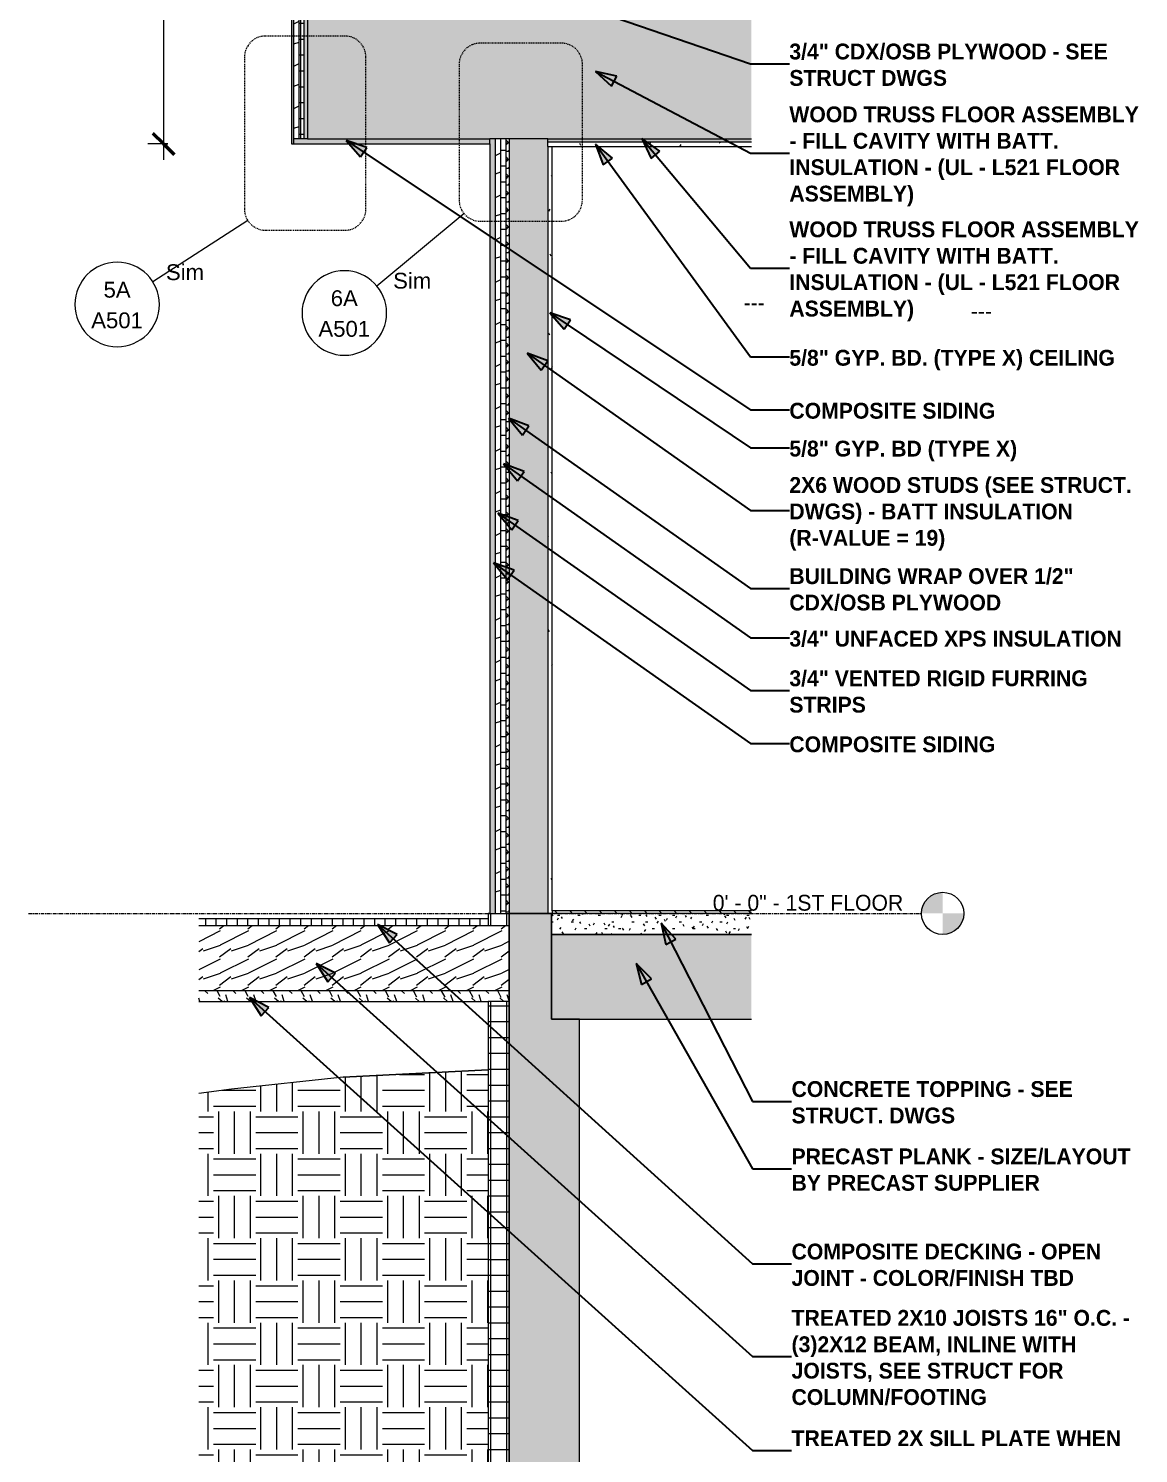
# Model space of a CAD drawing. Header units: inches. Extents: x 9847 to 10833, y -183 to 465.
# Drawn here: x 10674.9 to 10832.6, y -76.7 to 125.6 of the extents above; entities that cross this region are included whole.
import ezdxf

# ---------------------------------------------------------------- set-up
doc = ezdxf.new("R2010")
doc.units = ezdxf.units.IN
doc.header["$MEASUREMENT"] = 0
doc.linetypes.add('Dash Dot 3_16_', pattern=[0.3125, 0.1875, -0.0625, 0, -0.0625])
doc.linetypes.add('Grid Line 1_2_', pattern=[0.875, 0.5, -0.125, 0.125, -0.125])
for name, color, linetype, lineweight in [('0-4', 90, 'Continuous', 5), ('A-ANNO-DIMS', 211, 'Continuous', 9), ('A-ANNO-DIMS-24', 211, 'Continuous', 9), ('A-ANNO-SYMB', 150, 'Continuous', 9), ('A-ANNO-SYMB-1', 150, 'Dash Dot 3_16_', 9), ('A-CLNG-1', 23, 'Continuous', 18), ('A-CLNG-2', 13, 'Continuous', 9), ('A-CLNG-4', 251, 'Continuous', 5), ('A-CLNG-PATT-1', 252, 'Continuous', 9), ('A-FLOR-3', 192, 'Continuous', 9), ('A-FLOR-LEVL', 51, 'Continuous', 9), ('A-FLOR-LEVL-1', 51, 'Grid Line 1_2_', 9), ('A-FLOR-MCUT-1', 51, 'Continuous', 9), ('A-FLOR-PATT-1', 252, 'Continuous', 9), ('A-WALL-1', 251, 'Continuous', 5), ('A-WALL-2', 23, 'Continuous', 18), ('A-WALL-5', 113, 'Continuous', 9), ('A-WALL-PATT-2', 252, 'Continuous', 9), ('C-TOPO', 7, 'Continuous', 9), ('C-TOPO-1', 252, 'Continuous', 9), ('C-TOPO-2', 55, 'Continuous', 9), ('G-ANNO-TEXT', 231, 'Continuous', 30), ('G-ANNO-TEXT-1', 231, 'Continuous', 9), ('S-BEAM-3', 7, 'Continuous', 9), ('S-BEAM-6', 90, 'Continuous', 5), ('S-FNDN-2', 7, 'Continuous', 9), ('S-FNDN-3', 252, 'Continuous', 9), ('S-FNDN-5', 32, 'Continuous', 9)]:
    doc.layers.add(name, color=color, linetype=linetype, lineweight=lineweight)
doc.styles.add('Arial', font='arial.ttf', dxfattribs={"height": 2.25})
doc.styles.add('Century Gothic', font='ufonts.com_century-gothic.ttf', dxfattribs={"height": 2.25})
doc.styles.add('Century Gothic_B', font='GOTHICB.TTF', dxfattribs={"height": 2.25})
doc.dimstyles.new('OD__1_4__Tol__', dxfattribs={"dimscale": 12, "dimtxt": 2.349379, "dimasz": 0.25, "dimexe": 0.1875, "dimexo": 0.125, "dimgap": 0.03125, "dimtad": 1, "dimrnd": 0.25, "dimzin": 1, "dimdsep": 46, "dimlunit": 4, "dimtxsty": 'Century Gothic', "dimblk1": 'OBLIQUE', "dimblk2": 'OBLIQUE', "dimsah": 1, "dimcen": 0.09, "dimdle": 0.1875, "dimazin": 0, "dimtfac": 1, "dimtdec": 4, "dimtix": 1, "dimtmove": 0, "dimatfit": 3, "dimfxl": 1, "dimtvp": 1, "dimtfill": 1, "dimfrac": 2, "dimtolj": 1, "dimtzin": 0, "dimarcsym": 2})
pattern_1 = [(0, (-10964.796, 146.633), (6, 6), [6, -6]), (0, (-10964.796, 148.883), (6, 6), [6, -6]), (0, (-10964.796, 151.133), (6, 6), [6, -6]), (90, (-10964.046, 151.883), (-6, 6), [6, -6]), (90, (-10961.796, 151.883), (-6, 6), [6, -6]), (90, (-10959.546, 151.883), (-6, 6), [6, -6])]
pattern_2 = [(50, (-10964.796, 146.633), (6.885997, -0.602097), [0.72, -7.92]), (355, (-10964.796, 146.633), (-1.331756, 7.220547), [0.576, -6.336]), (100.451, (-10964.222, 146.583), (5.55363, 6.61819), [0.612, -6.731]), (46.184, (-10964.796, 148.553), (10.24564, -1.588925), [1.08, -11.88]), (96.636, (-10963.942, 148.421), (8.97244, 9.35152), [0.918, -10.096]), (351.184, (-10964.796, 148.553), (8.9732, 9.35123), [0.864, -9.504]), (21, (-10963.836, 148.073), (5.730726, -3.865003), [0.72, -7.92]), (326, (-10963.836, 148.073), (2.33581, 6.96088), [0.576, -6.336]), (71.451, (-10963.358, 147.751), (8.065876, 3.095948), [0.612, -6.731]), (37.5, (-10964.796, 146.633), (0.116866, 3.1954784), [0.317, -5.942, 0.317, -6.115, -6.36]), (37.5, (-10964.796, 146.633), (0.116866, 3.1954784), [-12.691, 0.317, -6.043]), (7.5, (-10964.796, 146.633), (2.52543, 3.786025), [0.317, -3.35, 0.317, -5.798, -2.424]), (7.5, (-10964.796, 146.633), (2.52543, 3.786025), [-9.782, 0.317, -2.107]), (327.5, (-10966.936, 146.633), (5.1243685, -0.216176), [0.317, -2.083, 0.317, -7.171, -9.936]), (327.5, (-10966.936, 146.633), (5.1243685, -0.216176), [-9.888, 0.317, -9.619]), (317.5, (-10967.896, 146.633), (5.598326, 0.96141), [0.317, -2.803, 0.317, -4.656, -7.056]), (317.5, (-10967.896, 146.633), (5.598326, 0.96141), [-8.093, 0.317, -6.739])]
pattern_3 = [(161.57, (11865.73515, 146.753), (-0.960383694, -0.00039918), [0, -6.83, 0.758, 0]), (18.43, (11865.49515, 146.753), (-0.960383694, 0.00039918), [0, -6.83, 0.758, 0]), (108.43, (11865.73515, 146.753), (0.47951018, -2.4005264), [2.276, -5.312]), (71.57, (11865.49515, 146.753), (0.47951018, 2.4005264), [2.276, -5.312])]
pattern_4 = [(216.87, (11868.0151, 152.633), (17.9999786, 12.0000322), [3, -27]), (206.565, (11871.6151, 150.833), (-6.00027, -5.999812), [6.708, -6.708]), (198.435, (11871.6151, 147.833), (-12.000522, -5.9998), [3.795, -15.179])]
pattern_5 = [(0, (11865.6151, 146.633), (0, 2.25), []), (90, (11865.6151, 146.633), (-2.25, 1e-16), [])]
pattern_6 = [(0, (11865.6151, 146.633), (0, 1.2), []), (315, (11865.61515, 146.633), (1.1992531, 0), [1.696, -1.696]), (45, (11865.61515, 146.633), (1.1992531, 0), [1.696, -1.696])]
pattern_7 = [(0, (11865.6151, 146.633), (7.68, 1.92), [0.317, -5.443, 0.317, -5.443, -30.72]), (0, (11865.6151, 146.633), (7.68, 1.92), [-11.52, 0.317, -11.203, 0.317, -5.443, -13.44]), (0, (11865.6151, 146.633), (7.68, 1.92), [-28.8, 0.317, -3.523, 0.317, -9.283]), (120, (11868.4951, 147.593), (-5.5027688, 5.691075), [0.317, -5.443, 0.317, -5.443, -30.72]), (120, (11868.4951, 147.593), (-5.5027688, 5.691075), [-11.52, 0.317, -11.203, 0.317, -5.443, -13.44]), (120, (11868.4951, 147.593), (-5.5027688, 5.691075), [-28.8, 0.317, -3.523, 0.317, -9.283]), (240, (11869.4551, 151.433), (-2.1772312, -7.611075), [0.317, -5.443, 0.317, -5.443, -30.72]), (240, (11869.4551, 151.433), (-2.1772312, -7.611075), [-11.52, 0.317, -11.203, 0.317, -5.443, -13.44]), (240, (11869.4551, 151.433), (-2.1772312, -7.611075), [-28.8, 0.317, -3.523, 0.317, -9.283])]

# ---------------------------------------------------------------- blocks, each defined once
blk = doc.blocks.new('CTR  - Topography_rvt-5-WALL SECTION - EAST EXT_ WALL - AT POLYCARBONATE - LOOKING SOUTH')
at = {"layer": 'C-TOPO-1'}
h = blk.add_hatch(dxfattribs=at)
h.set_pattern_fill('FP_58', color=256, style=0, pattern_type=2)
h.set_pattern_definition(pattern_1)
h.paths.add_polyline_path([(-12101.01, -182.68), (-12090.19, -182.68), (-12090.19, -182), (-12097.19, -182), (-12097.19, -180), (-12105.69, -180), (-12105.69, -168), (-12101.1, -161.45), (-12095.13, -158), (-12090.19, -158), (-12090.19, -22.22), (-12110.75, -23.27), (-12126.63, -24.93), (-12131.29, -25.57), (-12131.29, -182.68), (-12101.1, -182.68)], flags=0)
h.paths.add_polyline_path([(-12100.49, -177.14), (-12100.05, -177.09), (-12099.63, -176.94), (-12099.25, -176.7), (-12098.93, -176.38), (-12098.69, -176.01), (-12098.54, -175.58), (-12098.49, -175.14), (-12098.54, -174.69), (-12098.69, -174.27), (-12098.93, -173.89), (-12099.25, -173.57), (-12099.63, -173.34), (-12100.05, -173.19), (-12100.49, -173.14), (-12100.94, -173.19), (-12101.36, -173.34), (-12101.74, -173.57), (-12102.06, -173.89), (-12102.3, -174.27), (-12102.44, -174.69), (-12102.49, -175.14), (-12102.44, -175.58), (-12102.3, -176.01), (-12102.06, -176.38), (-12101.74, -176.7), (-12101.36, -176.94), (-12100.94, -177.09)], flags=0)
h = blk.add_hatch(dxfattribs=at)
h.set_pattern_fill('FP_58', color=256, style=0, pattern_type=2)
h.set_pattern_definition(pattern_1)
h.paths.add_polyline_path([(-12090.19, -182.68), (-12052.79, -182.68), (-12052.79, -162.4), (-12077.19, -162), (-12077.19, -168), (-12067.19, -168), (-12067.19, -182), (-12090.19, -182)], flags=0)
at = {"layer": 'C-TOPO'}
for p, q in [((-12090.19, -22.22), (-12110.75, -23.27)), ((-12110.75, -23.27), (-12126.63, -24.93)), ((-12126.63, -24.93), (-12131.29, -25.57)), ((-12077.05, -162), (-12077.19, -162))]:
    blk.add_line(p, q, dxfattribs=at)
at = {"layer": 'C-TOPO-2'}
for p, q in [((-12110.75, -23.27), (-12090.19, -22.22)), ((-12110.75, -23.27), (-12126.63, -24.93)), ((-12126.63, -24.93), (-12131.29, -25.57)), ((-12077.05, -162), (-12077.19, -162))]:
    blk.add_line(p, q, dxfattribs=at)
blk = doc.blocks.new('CTR - 1st Phase - Structure_rvt-5-WALL SECTION - EAST EXT_ WALL - AT POLYCARBONATE - LOOKING SOUTH')
at = {"layer": 'A-WALL-PATT-2'}
h = blk.add_hatch(dxfattribs=at)
h.set_pattern_fill('FP_63', color=256, style=0, pattern_type=2)
h.set_pattern_definition(pattern_2)
h.paths.add_polyline_path([(-12087.19, -168), (-12077.19, -168), (-12077.19, -15), (-12081.19, -15), (-12081.19, 0), (-12087.19, 0), (-12087.19, -162)], flags=0)
at = {"layer": 'S-BEAM-6'}
blk.add_hatch(color=256, dxfattribs=at).paths.add_polyline_path([(-12052.79, -15), (-12052.79, -3), (-12081.19, -3), (-12081.19, -15)], flags=0)
at = {"layer": 'S-FNDN-3'}
h = blk.add_hatch(dxfattribs=at)
h.set_pattern_fill('FP_63', color=256, style=0, pattern_type=2)
h.set_pattern_definition(pattern_2)
h.paths.add_polyline_path([(-12067.19, -182), (-12067.19, -168), (-12097.19, -168), (-12097.19, -182), (-12077.19, -182)], flags=0)
at = {"layer": 'S-BEAM-3'}
for p, q in [((-12052.79, -3), (-12081.19, -3)), ((-12081.19, -3), (-12081.19, -15)), ((-12081.19, -15), (-12052.79, -15))]:
    blk.add_line(p, q, dxfattribs=at)
at = {"layer": 'S-FNDN-2'}
for p, q in [((-12087.19, 0), (-12087.19, -168)), ((-12081.19, 0), (-12087.19, 0)), ((-12081.19, -15), (-12081.19, 0)), ((-12077.19, -15), (-12081.19, -15)), ((-12077.19, -168), (-12077.19, -15)), ((-12067.19, -168), (-12097.19, -168)), ((-12097.19, -168), (-12097.19, -182)), ((-12087.19, -168), (-12077.19, -168)), ((-12067.19, -182), (-12067.19, -168)), ((-12097.19, -182), (-12067.19, -182))]:
    blk.add_line(p, q, dxfattribs=at)
blk = doc.blocks.new('Level - Level Head - Circle-50818-WALL SECTION - EAST EXT_ WALL - AT POLYCARBONATE - LOOKING SOUTH')
at = {"layer": 'A-FLOR-LEVL'}
h = blk.add_hatch(color=256, dxfattribs=at)
edge = h.paths.add_edge_path(flags=0)
edge.add_line((-12025.62, 0), (-12028.62, 0))
edge.add_arc((-12025.62, 0), 3, 90, 180, ccw=False)
edge.add_line((-12025.62, 3), (-12025.62, 0))
h = blk.add_hatch(color=256, dxfattribs=at)
edge = h.paths.add_edge_path(flags=0)
edge.add_line((-12025.62, -3), (-12025.62, 0))
edge.add_line((-12025.62, 0), (-12022.62, 0))
edge.add_arc((-12025.62, 0), 3, 270, 360, ccw=False)
blk.add_circle((-12025.62, 0), 3, dxfattribs=at)
blk = doc.blocks.new('DIMBLOCK20-WALL SECTION - EAST EXT_ WALL - AT POLYCARBONATE - LOOKING SOUTH')
at = {"layer": 'A-ANNO-DIMS-24', "lineweight": 50}
for p, q in [((10694.12, 226.5), (10692.62, 228)), ((10694.12, 226.5), (10695.62, 225)), ((10694.12, 109.25), (10692.62, 110.75)), ((10694.12, 109.25), (10695.62, 107.75))]:
    blk.add_line(p, q, dxfattribs=at)
at = {"layer": 'A-ANNO-DIMS-24'}
for p, q in [((10694.74, 226.5), (10691.87, 226.5)), ((10694.12, 226.5), (10694.12, 107)), ((10694.12, 226.5), (10694.74, 226.5)), ((10694.74, 109.25), (10691.87, 109.25)), ((10694.12, 109.25), (10694.74, 109.25))]:
    blk.add_line(p, q, dxfattribs=at)
at = {"layer": 'A-ANNO-DIMS-24', "color": 0, "insert": (10690.86, 161.07), "char_height": 2.25, "width": 16.3338, "attachment_point": 1, "rotation": 90, "line_spacing_factor": 0.984502, "style": 'Century Gothic', "bg_fill": 3, "box_fill_scale": 1.25, "bg_fill_color": 256, "bg_fill_true_color": 13158600, "bg_fill_transparency": 0}
blk.add_mtext('9\' - 9 1/4"', dxfattribs=at)
blk = doc.blocks.new('_Oblique')
at = {"color": 0, "linetype": 'ByBlock', "lineweight": -2}
blk.add_line((-0.5, -0.5), (0.5, 0.5), dxfattribs=at)
blk = doc.blocks.new('Section - Callout Head-565430-WALL SECTION - EAST EXT_ WALL - AT POLYCARBONATE - LOOKING SOUTH')
at = {"layer": 'A-ANNO-SYMB'}
for start, end in [(0, 180), (180, 0)]:
    blk.add_arc((-12137.44, 449.34), 6, start, end, dxfattribs=at)
at = {"layer": 'A-ANNO-SYMB', "insert": (-12048.46, 450.74), "char_height": 2.25, "width": 3.8632, "attachment_point": 1, "style": 'Century Gothic'}
blk.add_mtext('---', dxfattribs=at)

msp = doc.modelspace()

# ---------------------------------------------------------------- hatches: boundary and pattern name
at = {"layer": 'A-CLNG-1'}
msp.add_hatch(color=256, dxfattribs=at).paths.add_polyline_path([(10720.07175, 109.25), (10740.47175, 109.25), (10740.47175, 110), (10712.57175, 110), (10712.57254, 109.25), (10715.17762, 109.25)], flags=0)
at = {"layer": 'A-CLNG-4'}
msp.add_hatch(color=256, dxfattribs=at).paths.add_polyline_path([(10777.61712, 109.5), (10777.61712, 110), (10748.72019, 110), (10748.72175, 109.5), (10749.34675, 109.5)], flags=0)
at = {"layer": 'A-CLNG-PATT-1'}
h = msp.add_hatch(dxfattribs=at)
h.set_pattern_fill('FP_55', color=256, style=0, pattern_type=2)
h.set_pattern_definition(pattern_7)
h.paths.add_polyline_path([(10750.06309, 108.875), (10777.61712, 108.875), (10777.61712, 109.5), (10748.72019, 109.5), (10748.72175, 108.875), (10749.34675, 108.875)], flags=0)
at = {"layer": 'A-FLOR-PATT-1'}
h = msp.add_hatch(dxfattribs=at)
h.set_pattern_fill('FP_51', color=256, style=0, pattern_type=2)
h.set_pattern_definition(pattern_3)
h.paths.add_polyline_path([(10714.57175, 110), (10777.61712, 110), (10777.61712, 134), (10714.57175, 134), (10714.57175, 131.18206)], flags=0)
h = msp.add_hatch(dxfattribs=at)
h.set_pattern_fill('FP_52', color=256, style=0, pattern_type=2)
h.set_pattern_definition([(135, (11865.6151, 146.633), (-1.0606602, -1.0606602), [])])
h.paths.add_polyline_path([(10777.61712, 0), (10777.61712, 0.375), (10749.34675, 0.375), (10749.34675, 0)], flags=0)
h = msp.add_hatch(dxfattribs=at)
h.set_pattern_fill('FP_61', color=256, style=0, pattern_type=2)
h.set_pattern_definition([(90, (11865.6151, 146.633), (-1.5, 9e-17), [])])
h.paths.add_polyline_path([(10740.22175, -1.75), (10740.22175, -0.75), (10699.12112, -0.75), (10699.12112, -1.75), (10719.6641, -1.75)], flags=0)
h = msp.add_hatch(dxfattribs=at)
h.set_pattern_fill('FP_62', color=256, style=0, pattern_type=2)
h.set_pattern_definition([(216.87, (11867.21515, 150.632), (11.9951857, 7.99642143), [1.999, -17.993]), (206.565, (11869.6141, 149.432), (-3.998093, -3.998086), [4.47, -4.47]), (198.435, (11869.6141, 147.433), (-7.9970804, -3.9980748), [2.529, -10.115])])
h.paths.add_polyline_path([(10703.77758, -11), (10743.22175, -11), (10743.22175, -1.75), (10699.12112, -1.75), (10699.12112, -11)], flags=0)
h = msp.add_hatch(dxfattribs=at)
h.set_pattern_fill('FP_53', color=256, style=0, pattern_type=2)
h.set_pattern_definition([(0, (11865.61515, 146.633), (3.84, 0.96), [0.317, -2.563, 0.317, -2.563, -15.36]), (0, (11865.61515, 146.633), (3.84, 0.96), [-5.76, 0.317, -5.443, 0.317, -2.563, -6.72]), (0, (11865.61515, 146.633), (3.84, 0.96), [-14.4, 0.317, -1.603, 0.317, -4.483]), (120, (11867.05515, 147.113), (-2.7513844, 2.84553755), [0.317, -2.563, 0.317, -2.563, -15.36]), (120, (11867.05515, 147.113), (-2.7513844, 2.84553755), [-5.76, 0.317, -5.443, 0.317, -2.563, -6.72]), (120, (11867.05515, 147.113), (-2.7513844, 2.84553755), [-14.4, 0.317, -1.603, 0.317, -4.483]), (240, (11867.53515, 149.033), (-1.0886156, -3.80553755), [0.317, -2.563, 0.317, -2.563, -15.36]), (240, (11867.53515, 149.033), (-1.0886156, -3.80553755), [-5.76, 0.317, -5.443, 0.317, -2.563, -6.72]), (240, (11867.53515, 149.033), (-1.0886156, -3.80553755), [-14.4, 0.317, -1.603, 0.317, -4.483])])
h.paths.add_polyline_path([(10777.61712, -3), (10777.61712, 0), (10749.22175, 0), (10749.22175, -3)], flags=0)
h = msp.add_hatch(dxfattribs=at)
h.set_pattern_fill('FP_60', color=256, style=0, pattern_type=2)
h.set_pattern_definition([(108.435, (11866.6551, 146.633), (-3.9980748, 7.9970804), [1.517, -11.127]), (139.399, (11866.17515, 148.073), (-23.99033367, 19.9913199), [0.737, -36.126]), (136.848, (11869.61415, 148.552), (-59.97609028, 55.977346478), [1.754, -85.938]), (109.983, (11868.33415, 149.752), (-11.99563466, 31.98742931), [0.936, -45.864]), (90, (11868.015, 146.633), (-3.998, 3.998), [0.8, -3.199]), (118.443, (11868.01515, 147.433), (27.989063799, -51.978503717), [2.183, -106.952]), (84.289, (11866.97515, 149.352), (-3.99881249, -35.9856906), [0.804, -39.38]), (129.806, (11867.05515, 150.152), (15.99362044, -19.99181478), [0.625, -30.604])])
h.paths.add_polyline_path([(10743.22175, -12.5), (10743.22175, -11), (10699.12112, -11), (10699.12112, -12.5), (10740.22175, -12.5)], flags=0)
at = {"layer": 'A-WALL-1'}
msp.add_hatch(color=256, dxfattribs=at).paths.add_polyline_path([(10712.56696, 109.25), (10712.57175, 109.25), (10712.57175, 349.5), (10712.32175, 349.5), (10712.32175, 109.25)], flags=0)
at = {"layer": 'A-WALL-2'}
msp.add_hatch(color=256, dxfattribs=at).paths.add_polyline_path([(10741.22175, 0), (10741.22175, 110), (10740.47175, 110), (10740.47175, 0)], flags=0)
at = {"layer": 'A-WALL-PATT-2'}
h = msp.add_hatch(dxfattribs=at)
h.set_pattern_fill('FP_56', color=256, style=0, pattern_type=2)
h.set_pattern_definition(pattern_4)
h.paths.add_polyline_path([(10712.57175, 110), (10713.32175, 110), (10713.32175, 349.5), (10712.57175, 349.5), (10712.57175, 131.18206)], flags=0)
h = msp.add_hatch(dxfattribs=at)
h.set_pattern_fill('FP_57', color=256, style=0, pattern_type=2)
h.set_pattern_definition(pattern_5)
h.paths.add_polyline_path([(10714.07175, 110), (10714.07175, 349.5), (10713.32175, 349.5), (10713.32175, 110)], flags=0)
h = msp.add_hatch(dxfattribs=at)
h.set_pattern_fill('FP_54', color=256, style=0, pattern_type=2)
h.set_pattern_definition(pattern_6)
h.paths.add_polyline_path([(10714.07175, 110), (10714.57175, 110), (10714.57175, 349.5), (10714.07175, 349.5), (10714.07175, 131.18206)], flags=0)
h = msp.add_hatch(dxfattribs=at)
h.set_pattern_fill('FP_56', color=256, style=0, pattern_type=2)
h.set_pattern_definition(pattern_4)
h.paths.add_polyline_path([(10741.97175, 0), (10741.97175, 110), (10741.22175, 110), (10741.22175, 0)], flags=0)
h = msp.add_hatch(dxfattribs=at)
h.set_pattern_fill('FP_57', color=256, style=0, pattern_type=2)
h.set_pattern_definition(pattern_5)
h.paths.add_polyline_path([(10742.72175, 0), (10742.72175, 110), (10741.97175, 110), (10741.97175, 0)], flags=0)
h = msp.add_hatch(dxfattribs=at)
h.set_pattern_fill('FP_54', color=256, style=0, pattern_type=2)
h.set_pattern_definition(pattern_6)
h.paths.add_polyline_path([(10743.22175, 0), (10743.22175, 110), (10742.72175, 110), (10742.72175, 0)], flags=0)
h = msp.add_hatch(dxfattribs=at)
h.set_pattern_fill('FP_51', color=256, style=0, pattern_type=2)
h.set_pattern_definition(pattern_3)
h.paths.add_polyline_path([(10748.72019, 0), (10748.72175, 0), (10748.72019, 110), (10743.22175, 110), (10743.22175, 0)], flags=0)
h = msp.add_hatch(dxfattribs=at)
h.set_pattern_fill('FP_55', color=256, style=0, pattern_type=2)
h.set_pattern_definition(pattern_7)
h.paths.add_polyline_path([(10749.34675, 0), (10749.34675, 108.875), (10748.72175, 108.87468), (10748.72175, 0), (10749.22175, 0)], flags=0)
h = msp.add_hatch(dxfattribs=at)
h.set_pattern_fill('FP_57', color=256, style=0, pattern_type=2)
h.set_pattern_definition(pattern_5)
h.paths.add_polyline_path([(10740.22175, -168), (10743.22175, -168), (10743.22175, -12.5), (10740.22175, -12.5), (10740.22175, -162.00228)], flags=0)
h.paths.add_polyline_path([(10740.22175, -1.75), (10743.22175, -1.75), (10743.22175, 0), (10740.22175, 0), (10740.22175, -0.75)], flags=0)
at = {"layer": 'G-ANNO-TEXT'}
for points in [[(10755.45892, 119.54637), (10757.73876, 117.43722), (10758.4879, 118.85971)], [(10720.04857, 109.74034), (10722.10005, 107.40847), (10722.99114, 108.74661)], [(10762.07246, 110.00887), (10763.38348, 107.1933), (10764.61562, 108.22603)], [(10755.45892, 109.20684), (10756.57759, 106.30947), (10757.8764, 107.25698)], [(10748.97906, 85.27256), (10751.02071, 82.93209), (10751.91742, 84.26648)], [(10745.78043, 79.54014), (10747.76962, 77.15491), (10748.69573, 78.46907)], [(10743.1073, 70.29589), (10745.09949, 67.91317), (10746.02395, 69.22848)], [(10742.42934, 63.81244), (10744.4197, 61.42819), (10745.34516, 62.7428)], [(10741.59935, 56.84949), (10743.59181, 54.467), (10744.51611, 55.78242)], [(10741.00981, 49.79866), (10743.00074, 47.41489), (10743.92589, 48.72972)], [(10724.53468, -1.55862), (10726.21964, -4.16766), (10727.29842, -2.97564)], [(10764.80805, -1.37112), (10765.46201, -4.40732), (10766.8925, -3.67357)], [(10715.78999, -7.09409), (10717.48151, -9.69888), (10718.55729, -8.50415)], [(10761.23254, -7.09409), (10762.01525, -10.09968), (10763.41318, -9.30565)], [(10706.32069, -11.93768), (10708.01284, -14.54206), (10709.08832, -13.34707)]]:
    msp.add_hatch(color=256, dxfattribs=at).paths.add_polyline_path(points, flags=0)

# ---------------------------------------------------------------- linework, layer by layer
at = {"layer": 'A-ANNO-SYMB'}
for p, q in [((10736.80874, 99.36652), (10724.42329, 89.08323)), ((10706.08983, 98.37657), (10692.58368, 89.69834))]:
    msp.add_line(p, q, dxfattribs=at)
at = {"layer": 'A-ANNO-SYMB-1'}
for p, q in [((10719.86812, 124.5758), (10708.61373, 124.5758)), ((10750.62412, 123.56526), (10739.11688, 123.56526)), ((10705.61373, 121.5758), (10705.61373, 99.99827)), ((10722.86812, 99.99827), (10722.86812, 121.5758)), ((10736.11688, 120.56526), (10736.11688, 101.2829)), ((10753.62412, 101.2829), (10753.62412, 120.56526)), ((10739.11688, 98.2829), (10750.62412, 98.2829)), ((10708.61373, 96.99827), (10719.86812, 96.99827))]:
    msp.add_line(p, q, dxfattribs=at)
for centre, start, end in [((10708.61373, 121.5758), 90, 180), ((10719.86812, 121.5758), 0, 90), ((10739.11688, 120.56526), 90, 180), ((10750.62412, 120.56526), 0, 90), ((10739.11688, 101.2829), 180, 270), ((10750.62412, 101.2829), 270, 360), ((10708.61373, 99.99827), 180, 270), ((10719.86812, 99.99827), 270, 360)]:
    msp.add_arc(centre, 3, start, end, dxfattribs=at)
at = {"layer": 'A-CLNG-2'}
for p, q in [((10714.57175, 110), (10712.57175, 110)), ((10712.57175, 110), (10712.57175, 109.25)), ((10740.47175, 109.25), (10740.47175, 110)), ((10777.61712, 109.5), (10748.72019, 109.5)), ((10712.57175, 109.25), (10740.47175, 109.25)), ((10748.72019, 108.875), (10777.61712, 108.875))]:
    msp.add_line(p, q, dxfattribs=at)
at = {"layer": 'A-FLOR-3'}
for p, q in [((10748.72019, 110), (10777.61712, 110)), ((10777.61712, 0.375), (10749.34675, 0.375)), ((10740.22175, -0.75), (10699.12112, -0.75)), ((10743.22175, -12.5), (10743.22175, -1.75)), ((10749.22175, 0), (10749.22175, -3)), ((10749.22175, -3), (10777.61712, -3)), ((10699.12112, -12.5), (10740.22175, -12.5))]:
    msp.add_line(p, q, dxfattribs=at)
at = {"layer": 'A-FLOR-LEVL-1'}
msp.add_line((10674.94031, 0), (10801.78868, 0), dxfattribs=at)
at = {"layer": 'A-FLOR-MCUT-1'}
for p, q in [((10714.57175, 110), (10740.47175, 110)), ((10749.34675, 0.375), (10749.34675, 0)), ((10743.22175, -1.75), (10699.12112, -1.75)), ((10777.61712, 0), (10749.22175, 0)), ((10743.22175, -11), (10699.12112, -11))]:
    msp.add_line(p, q, dxfattribs=at)
at = {"layer": 'A-WALL-5'}
for p, q in [((10712.32175, 428), (10712.32175, 109.25)), ((10712.57175, 428), (10712.57175, 110)), ((10713.32175, 428), (10713.32175, 110)), ((10714.07175, 428), (10714.07175, 110)), ((10714.57175, 428), (10714.57175, 110)), ((10748.72019, 110), (10740.47175, 110)), ((10741.22175, 110), (10741.22175, 0)), ((10741.97175, 110), (10741.97175, 0)), ((10742.72175, 110), (10742.72175, 0)), ((10743.22175, 110), (10743.22175, 0)), ((10748.72019, 108.875), (10748.72019, 110)), ((10712.32175, 109.25), (10712.57175, 109.25)), ((10740.47175, 109.25), (10740.47175, 0)), ((10748.72175, 108.875), (10748.72175, 0)), ((10749.34675, 0.375), (10749.34675, 108.875)), ((10740.22175, -0.75), (10740.22175, -1.75)), ((10740.47175, 0), (10749.22175, 0)), ((10743.22175, -1.75), (10743.22175, -0.75)), ((10743.22175, -12.5), (10740.22175, -12.5))]:
    msp.add_line(p, q, dxfattribs=at)
at = {"layer": 'G-ANNO-TEXT'}
for p, q in [((10737.57912, 134.32562), (10777.48125, 120.62658)), ((10755.45892, 119.54637), (10757.73876, 117.43722)), ((10758.4879, 118.85971), (10755.45892, 119.54637)), ((10755.45892, 119.54637), (10777.48125, 107.94863)), ((10777.48125, 120.62658), (10783.01358, 120.62658)), ((10757.73876, 117.43722), (10758.4879, 118.85971)), ((10720.04857, 109.74034), (10722.10005, 107.40847)), ((10722.99114, 108.74661), (10720.04857, 109.74034)), ((10720.04857, 109.74034), (10777.48125, 71.49504)), ((10762.07246, 110.00887), (10763.38348, 107.1933)), ((10764.61562, 108.22603), (10762.07246, 110.00887)), ((10762.07246, 110.00887), (10777.48125, 91.62469)), ((10722.10005, 107.40847), (10722.99114, 108.74661)), ((10755.45892, 109.20684), (10756.57759, 106.30947)), ((10757.8764, 107.25698), (10755.45892, 109.20684)), ((10755.45892, 109.20684), (10777.48125, 79.0193)), ((10756.57759, 106.30947), (10757.8764, 107.25698)), ((10763.38348, 107.1933), (10764.61562, 108.22603)), ((10777.48125, 107.94863), (10783.01358, 107.94863)), ((10777.48125, 91.62469), (10783.01358, 91.62469)), ((10748.97906, 85.27256), (10751.02071, 82.93209)), ((10751.91742, 84.26648), (10748.97906, 85.27256)), ((10748.97906, 85.27256), (10777.48125, 66.1192)), ((10751.02071, 82.93209), (10751.91742, 84.26648)), ((10745.78043, 79.54014), (10747.76962, 77.15491)), ((10748.69573, 78.46907), (10745.78043, 79.54014)), ((10745.78043, 79.54014), (10777.48125, 57.19986)), ((10777.48125, 79.0193), (10783.01358, 79.0193)), ((10747.76962, 77.15491), (10748.69573, 78.46907)), ((10777.48125, 71.49504), (10783.01358, 71.49504)), ((10743.1073, 70.29589), (10745.09949, 67.91317)), ((10746.02395, 69.22848), (10743.1073, 70.29589)), ((10743.1073, 70.29589), (10777.48125, 46.13639)), ((10745.09949, 67.91317), (10746.02395, 69.22848)), ((10777.48125, 66.1192), (10783.01358, 66.1192)), ((10742.42934, 63.81244), (10744.4197, 61.42819)), ((10745.34516, 62.7428), (10742.42934, 63.81244)), ((10742.42934, 63.81244), (10777.48125, 39.13639)), ((10744.4197, 61.42819), (10745.34516, 62.7428)), ((10741.59935, 56.84949), (10743.59181, 54.467)), ((10744.51611, 55.78242), (10741.59935, 56.84949)), ((10741.59935, 56.84949), (10777.48125, 31.63639)), ((10777.48125, 57.19986), (10783.01358, 57.19986)), ((10743.59181, 54.467), (10744.51611, 55.78242)), ((10741.00981, 49.79866), (10743.00074, 47.41489)), ((10743.92589, 48.72972), (10741.00981, 49.79866)), ((10741.00981, 49.79866), (10777.48125, 24.13639)), ((10743.00074, 47.41489), (10743.92589, 48.72972)), ((10777.48125, 46.13639), (10783.01358, 46.13639)), ((10777.48125, 39.13639), (10783.01358, 39.13639)), ((10777.48125, 31.63639), (10783.01358, 31.63639)), ((10777.48125, 24.13639), (10783.01358, 24.13639)), ((10724.53468, -1.55862), (10726.21964, -4.16766)), ((10727.29842, -2.97564), (10724.53468, -1.55862)), ((10724.53468, -1.55862), (10777.79375, -49.75803)), ((10764.80805, -1.37112), (10765.46201, -4.40732)), ((10766.8925, -3.67357), (10764.80805, -1.37112)), ((10764.80805, -1.37112), (10777.79375, -26.68735)), ((10726.21964, -4.16766), (10727.29842, -2.97564)), ((10765.46201, -4.40732), (10766.8925, -3.67357)), ((10715.78999, -7.09409), (10717.48151, -9.69888)), ((10718.55729, -8.50415), (10715.78999, -7.09409)), ((10715.78999, -7.09409), (10777.79375, -62.92406)), ((10761.23254, -7.09409), (10762.01525, -10.09968)), ((10763.41318, -9.30565), (10761.23254, -7.09409)), ((10761.23254, -7.09409), (10777.79375, -36.2511)), ((10717.48151, -9.69888), (10718.55729, -8.50415)), ((10762.01525, -10.09968), (10763.41318, -9.30565)), ((10706.32069, -11.93768), (10708.01284, -14.54206)), ((10709.08832, -13.34707), (10706.32069, -11.93768)), ((10706.32069, -11.93768), (10777.79375, -76.26274)), ((10708.01284, -14.54206), (10709.08832, -13.34707)), ((10777.79375, -26.68735), (10783.32608, -26.68735)), ((10777.79375, -36.2511), (10783.32608, -36.2511)), ((10777.79375, -49.75803), (10783.32608, -49.75803)), ((10777.79375, -62.92406), (10783.32608, -62.92406)), ((10777.79375, -76.26274), (10783.32608, -76.26274))]:
    msp.add_line(p, q, dxfattribs=at)
at = {"layer": 'S-FNDN-5'}
for p, q in [((10740.22175, 0), (10740.22175, -0.75)), ((10740.47175, 0), (10740.22175, 0)), ((10743.22175, -0.75), (10743.22175, 0)), ((10740.22175, -12.5), (10740.22175, -168)), ((10743.22175, -168), (10743.22175, -12.5))]:
    msp.add_line(p, q, dxfattribs=at)

# ---------------------------------------------------------------- block references
at = {"layer": '0-4'}
for name in ['CTR - 1st Phase - Structure_rvt-5-WALL SECTION - EAST EXT_ WALL - AT POLYCARBONATE - LOOKING SOUTH', 'CTR  - Topography_rvt-5-WALL SECTION - EAST EXT_ WALL - AT POLYCARBONATE - LOOKING SOUTH']:
    msp.add_blockref(name, (22830.41115, 0), dxfattribs=at)
at = {"layer": 'A-ANNO-SYMB'}
for p in [(22824.97485, -362.88155), (22857.24599, -364.08601)]:
    msp.add_blockref('Section - Callout Head-565430-WALL SECTION - EAST EXT_ WALL - AT POLYCARBONATE - LOOKING SOUTH', p, dxfattribs=at)
at = {"layer": 'A-FLOR-LEVL'}
msp.add_blockref('Level - Level Head - Circle-50818-WALL SECTION - EAST EXT_ WALL - AT POLYCARBONATE - LOOKING SOUTH', (22830.41115, 0), dxfattribs=at)

# ---------------------------------------------------------------- texts
at = {"layer": 'A-ANNO-SYMB', "char_height": 2.25, "attachment_point": 1, "style": 'Arial'}
for s, insert, width in [('Sim', (10694.46389, 92.1672), 6.666), ('Sim', (10726.73503, 90.96275), 6.666), ('5A', (10685.60041, 89.67974), 4.6965), ('6A', (10717.87155, 88.47529), 4.6965), ('A501', (10683.85238, 85.33369), 8.9385), ('A501', (10716.12351, 84.12923), 8.9385)]:
    msp.add_mtext(s, dxfattribs=dict(at, insert=insert, width=width))
at = {"layer": 'A-FLOR-LEVL', "insert": (10772.13538, 2.6377), "char_height": 2.25, "width": 32.49675, "attachment_point": 1, "style": 'Century Gothic'}
msp.add_mtext('0\' - 0" - 1ST FLOOR', dxfattribs=at)
at = {"layer": 'G-ANNO-TEXT-1', "char_height": 2.25, "attachment_point": 1, "style": 'Century Gothic_B'}
for s, insert, width in [('3/4" CDX/OSB PLYWOOD - SEE', (10783.01358, 123.50276), 56.2065), ('STRUCT DWGS', (10783.01358, 119.75276), 25.6035), ('WOOD TRUSS FLOOR ASSEMBLY', (10783.01358, 114.57599), 57.49425), ('- FILL CAVITY WITH BATT.', (10783.01358, 110.82599), 43.935), ('INSULATION - (UL - L521 FLOOR', (10783.01358, 107.07599), 56.43375), ('ASSEMBLY)', (10783.01358, 103.32599), 20.301), ('WOOD TRUSS FLOOR ASSEMBLY', (10783.01358, 98.25205), 57.49425), ('- FILL CAVITY WITH BATT.', (10783.01358, 94.50205), 43.935), ('INSULATION - (UL - L521 FLOOR', (10783.01358, 90.75205), 56.43375), ('ASSEMBLY)', (10783.01358, 87.00205), 20.301), ('5/8" GYP. BD. (TYPE X) CEILING', (10783.01358, 80.01989), 56.58525), ('COMPOSITE SIDING', (10783.01358, 72.49563), 36.057), ('5/8" GYP. BD (TYPE X)', (10783.01358, 67.11979), 39.46575), ('2X6 WOOD STUDS (SEE STRUCT.', (10783.01358, 61.95163), 56.58525), ('DWGS) - BATT INSULATION', (10783.01358, 58.20163), 47.874), ('(R-VALUE = 19)', (10783.01358, 54.45163), 27.4215), ('BUILDING WRAP OVER 1/2"', (10783.01358, 49.01258), 49.2375), ('CDX/OSB PLYWOOD', (10783.01358, 45.26258), 37.79925), ('3/4" UNFACED XPS INSULATION', (10783.01358, 40.13698), 57.267), ('3/4" VENTED RIGID FURRING', (10783.01358, 34.51258), 51.13125), ('STRIPS', (10783.01358, 30.76258), 11.211), ('COMPOSITE SIDING', (10783.01358, 25.13698), 36.057), ('CONCRETE TOPPING - SEE', (10783.32608, -23.81117), 47.49525), ('STRUCT. DWGS', (10783.32608, -27.56117), 26.664), ('PRECAST PLANK - SIZE/LAYOUT', (10783.32608, -33.37492), 56.055), ('BY PRECAST SUPPLIER', (10783.32608, -37.12492), 38.85975), ('COMPOSITE DECKING - OPEN', (10783.32608, -46.88185), 54.54), ('JOINT - COLOR/FINISH TBD', (10783.32608, -50.63185), 48.70725), ('TREATED 2X10 JOISTS 16" O.C. -', (10783.32608, -56.2967), 57.267), ('(3)2X12 BEAM, INLINE WITH', (10783.32608, -60.0467), 49.61625), ('JOISTS, SEE STRUCT FOR', (10783.32608, -63.7967), 42.5715), ('COLUMN/FOOTING', (10783.32608, -67.5467), 35.67825), ('TREATED 2X SILL PLATE WHEN', (10783.32608, -73.38656), 52.116)]:
    msp.add_mtext(s, dxfattribs=dict(at, insert=insert, width=width))

# ---------------------------------------------------------------- dimensions: what is measured, and where the dimension line sits
at = {"layer": 'A-ANNO-DIMS'}
dim = msp.add_linear_dim(base=(10694.11764, 109.25), p1=(10696.23896, 226.5), p2=(10696.23896, 109.25), angle=90, dimstyle='OD__1_4__Tol__', override={"dimpost": '<>', "dimfxl": 117.25}, dxfattribs=at)
dim.commit()
dim.dimension.update_dxf_attribs({"geometry": 'DIMBLOCK20-WALL SECTION - EAST EXT_ WALL - AT POLYCARBONATE - LOOKING SOUTH', "text_midpoint": (10692.43638, 167.875)})

doc.saveas('drawing.dxf')
